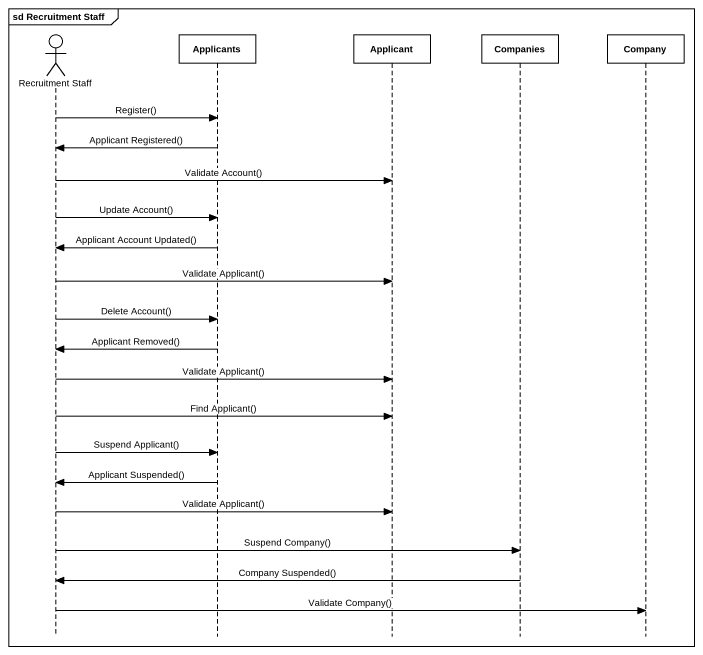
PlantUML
@startuml
mainframe sd Recruitment Staff
hide footbox
actor "Recruitment Staff" as Recruitment_Staff
participant Applicants
participant Applicant
participant Companies
participant Company

Recruitment_Staff -> Applicants : Register()
Applicants -> Recruitment_Staff : Applicant Registered()
Recruitment_Staff -> Applicant : Validate Account()
Recruitment_Staff -> Applicants : Update Account()
Applicants -> Recruitment_Staff : Applicant Account Updated()
Recruitment_Staff -> Applicant : Validate Applicant()
Recruitment_Staff -> Applicants : Delete Account()
Applicants -> Recruitment_Staff : Applicant Removed()
Recruitment_Staff -> Applicant : Validate Applicant()
Recruitment_Staff -> Applicant : Find Applicant()
Recruitment_Staff -> Applicants : Suspend Applicant()
Applicants -> Recruitment_Staff : Applicant Suspended()
Recruitment_Staff -> Applicant : Validate Applicant()
Recruitment_Staff -> Companies : Suspend Company()
Companies -> Recruitment_Staff : Company Suspended()
Recruitment_Staff -> Company : Validate Company()
@enduml
